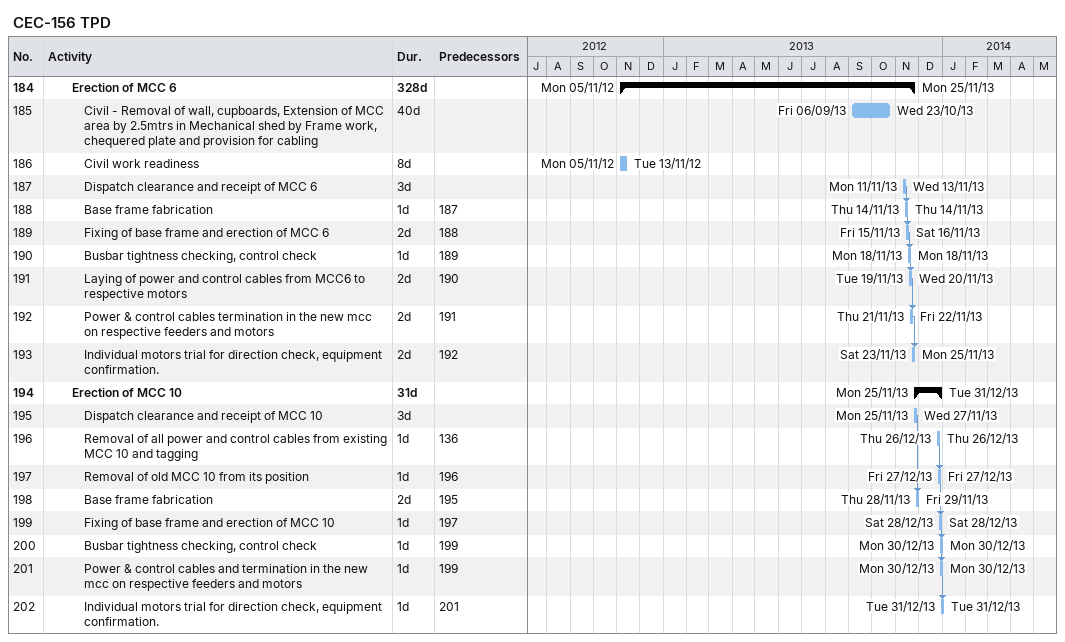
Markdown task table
CEC-156 TPD

| ID | Level | Task | Duration | Start | Finish | Predecessors |
|---|---|---|---|---|---|---|
| 184 | 3 | **Erection of MCC 6** | 328d | 2012-11-05 | 2013-11-25 |  |
| 185 | 4 | Civil - Removal of wall, cupboards, Extension of MCC area by 2.5mtrs in Mechanical shed by Frame work, chequered plate and provision for cabling | 40d | 2013-09-06 | 2013-10-23 |  |
| 186 | 4 | Civil work readiness | 8d | 2012-11-05 | 2012-11-13 |  |
| 187 | 4 | Dispatch clearance and receipt of MCC 6 | 3d | 2013-11-11 | 2013-11-13 |  |
| 188 | 4 | Base frame fabrication | 1d | 2013-11-14 | 2013-11-14 | 187 |
| 189 | 4 | Fixing of base frame and erection of MCC 6 | 2d | 2013-11-15 | 2013-11-16 | 188 |
| 190 | 4 | Busbar tightness checking, control check | 1d | 2013-11-18 | 2013-11-18 | 189 |
| 191 | 4 | Laying of power and control cables from MCC6 to respective motors | 2d | 2013-11-19 | 2013-11-20 | 190 |
| 192 | 4 | Power & control cables termination in the new mcc on respective feeders and motors | 2d | 2013-11-21 | 2013-11-22 | 191 |
| 193 | 4 | Individual motors trial for direction check, equipment confirmation. | 2d | 2013-11-23 | 2013-11-25 | 192 |
| 194 | 3 | **Erection of MCC 10** | 31d | 2013-11-25 | 2013-12-31 |  |
| 195 | 4 | Dispatch clearance and receipt of MCC 10 | 3d | 2013-11-25 | 2013-11-27 |  |
| 196 | 4 | Removal of all power and control cables from existing MCC 10 and tagging | 1d | 2013-12-26 | 2013-12-26 | 136 |
| 197 | 4 | Removal of old MCC 10 from its position | 1d | 2013-12-27 | 2013-12-27 | 196 |
| 198 | 4 | Base frame fabrication | 2d | 2013-11-28 | 2013-11-29 | 195 |
| 199 | 4 | Fixing of base frame and erection of MCC 10 | 1d | 2013-12-28 | 2013-12-28 | 197 |
| 200 | 4 | Busbar tightness checking, control check | 1d | 2013-12-30 | 2013-12-30 | 199 |
| 201 | 4 | Power & control cables and termination in the new mcc on respective feeders and motors | 1d | 2013-12-30 | 2013-12-30 | 199 |
| 202 | 4 | Individual motors trial for direction check, equipment confirmation. | 1d | 2013-12-31 | 2013-12-31 | 201 |
